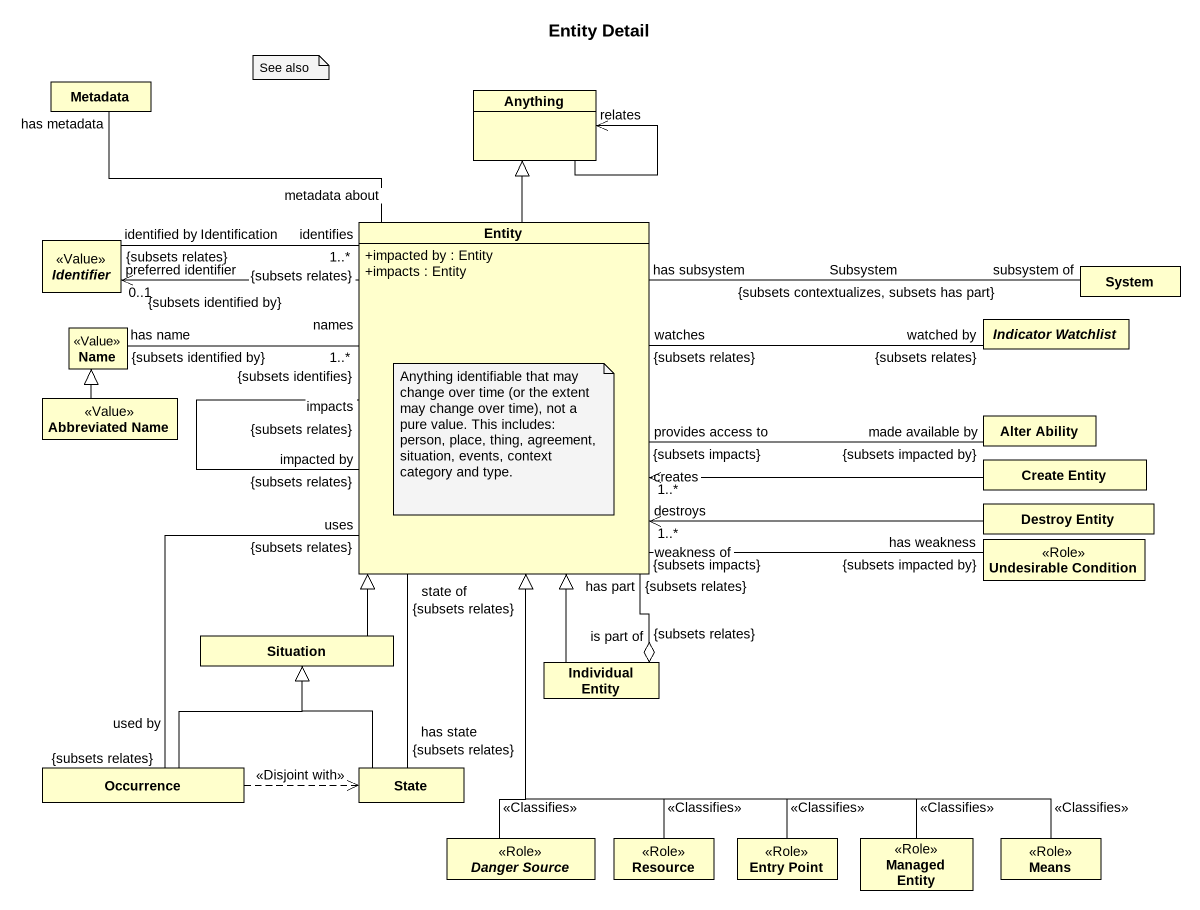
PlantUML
@startuml
title Entity Detail
hide circle
hide empty members
skinparam classAttributeIconSize 0
class Metadata
class Anything
abstract class Identifier <<Value>>
class "Entity" as Entity_ {
  +impacted by : Entity
  +impacts : Entity
}
class System
class Name <<Value>>
abstract class "Indicator Watchlist" as Indicator_Watchlist
class "Abbreviated Name" as Abbreviated_Name <<Value>>
class "Alter Ability" as Alter_Ability
class "Create Entity" as Create_Entity
class "Undesirable Condition" as Undesirable_Condition <<Role>>
class "Destroy Entity" as Destroy_Entity
class Situation
class "Individual Entity" as Individual_Entity
class Occurrence
class "State" as State_
abstract class "Danger Source" as Danger_Source <<Role>>
class Resource <<Role>>
class "Entry Point" as Entry_Point <<Role>>
class "Managed Entity" as Managed_Entity <<Role>>
class Means <<Role>>
Metadata "has metadata" -- "metadata about" Entity_
Anything --> "relates" Anything
Identifier "identified by\n{subsets relates}" -right- "identifies\n1..*\n{subsets relates}" Entity_ : Identification
Entity_ -up-|> Anything
Entity_ -left-> "preferred identifier\n0..1\n{subsets identified by}" Identifier
Entity_ "impacted by\n{subsets relates}" -- "impacts\n{subsets relates}" Entity_
System "subsystem of" -left- "has subsystem\n{subsets contextualizes, subsets has part}" Entity_ : Subsystem
Name "has name\n{subsets identified by}" -right- "names\n1..*\n{subsets identifies}" Entity_
Indicator_Watchlist "watched by\n{subsets relates}" -left- "watches\n{subsets relates}" Entity_
Abbreviated_Name -up-|> Name
Alter_Ability "made available by\n{subsets impacted by}" -left- "provides access to\n{subsets impacts}" Entity_
Create_Entity -left-> "creates\n1..*" Entity_
Undesirable_Condition "has weakness\n{subsets impacted by}" -left- "weakness of\n{subsets impacts}" Entity_
Destroy_Entity -left-> "destroys\n1..*" Entity_
Situation -up-|> Entity_
Individual_Entity "is part of\n{subsets relates}" o-up- "has part\n{subsets relates}" Entity_
Individual_Entity -up-|> Entity_
Occurrence "used by\n{subsets relates}" -up- "uses\n{subsets relates}" Entity_
Occurrence -up-|> Situation
Occurrence .right.> State_ : <<Disjoint with>>
State_ "has state\n{subsets relates}" -up- "state of\n{subsets relates}" Entity_
State_ -up-|> Situation
Danger_Source -up-|> Entity_ : <<Classifies>>
Resource -up-|> Entity_ : <<Classifies>>
Entry_Point -up-|> Entity_ : <<Classifies>>
Managed_Entity -up-|> Entity_ : <<Classifies>>
Means -up-|> Entity_ : <<Classifies>>
note as N1
  See also
end note
note bottom of Entity_ : Anything identifiable that may change over time (or the extent may change over time), not a pure value. This includes: person, place, thing, agreement, situation, events, context category and type.
@enduml
